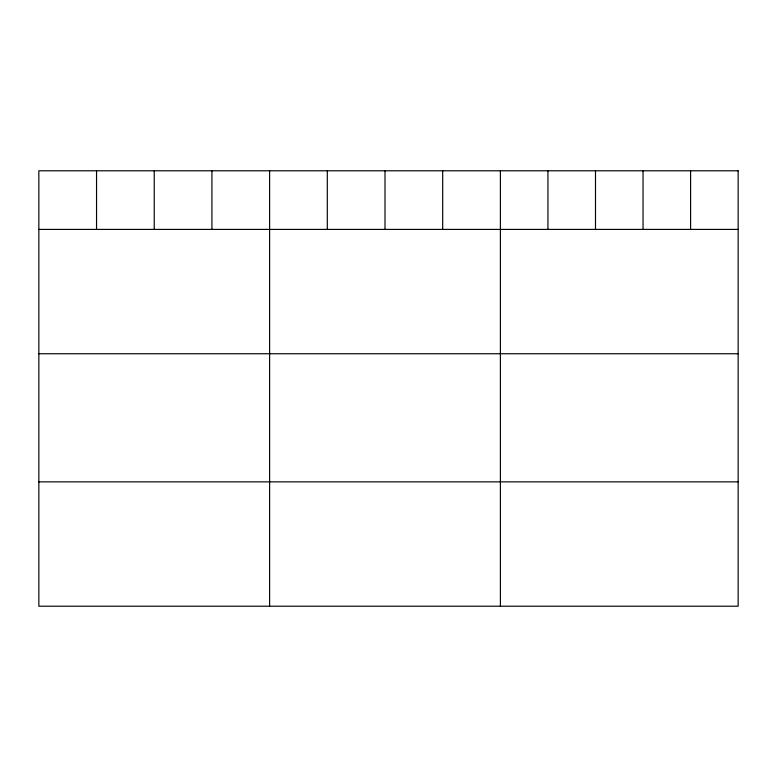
<?xml version="1.0" encoding="UTF-8"?>
<svg xmlns="http://www.w3.org/2000/svg" width="777" height="777" viewBox="0 0 777 777"><rect width="100%" height="100%" fill="white"/><g stroke="black" fill="none" stroke-linecap="round" stroke-linejoin="round"><path stroke-width="1.17" d="M38.85 229.4L738.15 229.4M38.85 353.749L738.15 353.749M38.85 481.866L738.15 481.866M690.598 170.785L690.598 229.4M643.045 170.785L643.045 229.4M595.493 170.785L595.493 229.4M547.94 170.785L547.94 229.4M500.388 170.785L500.388 606.215M442.696 170.785L442.696 229.4M385.003 170.785L385.003 229.4M327.311 170.785L327.311 229.4M269.619 170.785L269.619 606.215M211.927 170.785L211.927 229.4M154.234 170.785L154.234 229.4M96.542 170.785L96.542 229.4M738.15 170.785L38.85 170.785L38.85 606.215L738.15 606.215L738.15 170.785"/></g></svg>
